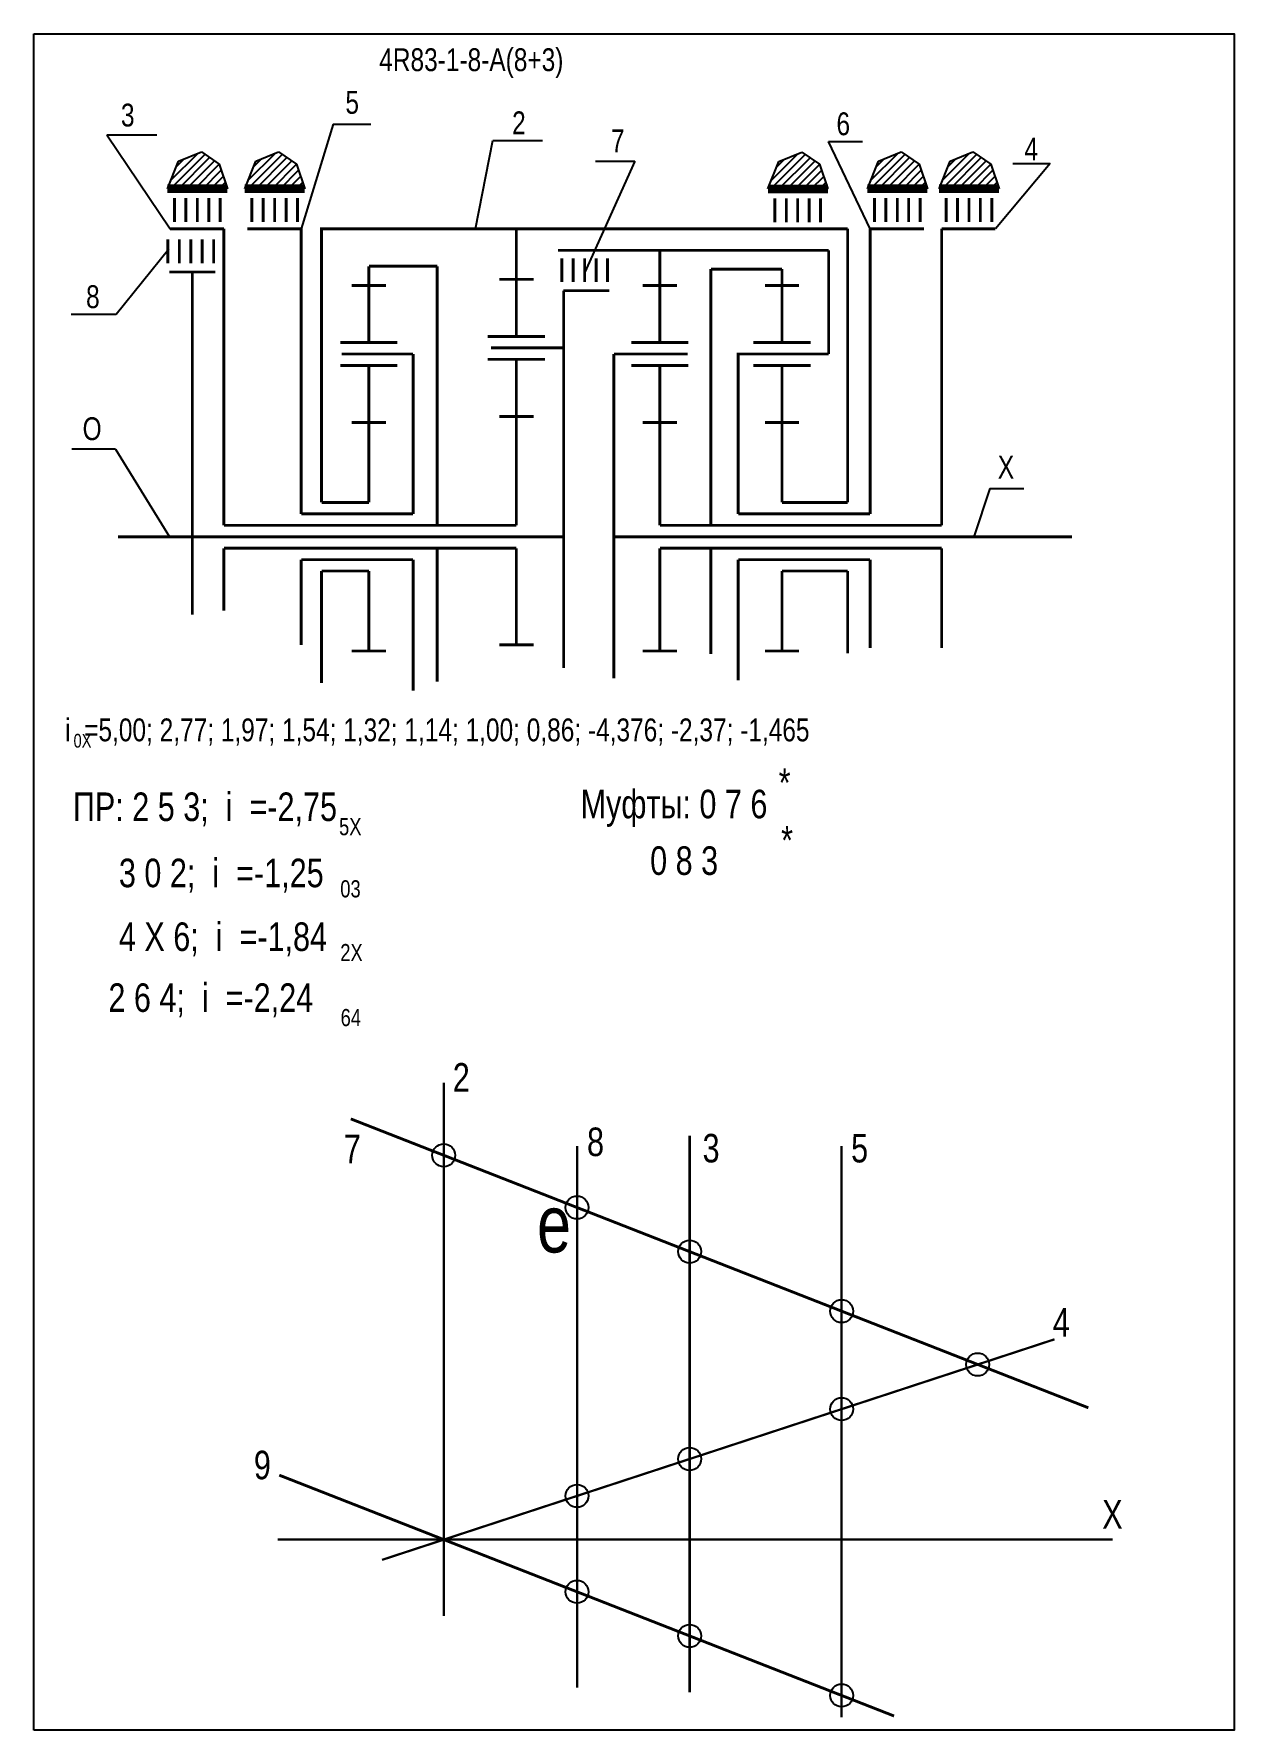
# Model space of a CAD drawing. Extents: x -352 to -142, y 153 to 450.
import ezdxf

# ---------------------------------------------------------------- set-up
doc = ezdxf.new("R2010")
doc.units = 0
doc.header["$LTSCALE"] = 15
doc.layers.get('0').update_dxf_attribs({"linetype": 'CONTINUOUS'})
doc.layers.add('DIM', color=92, linetype='CONTINUOUS')
doc.layers.add('MAIN', color=5, linetype='CONTINUOUS')
doc.styles.add('AMK', font='amk.shx', dxfattribs={"width": 0.8})

msp = doc.modelspace()

# ---------------------------------------------------------------- hatches: boundary and pattern name
at = {"layer": 'DIM'}
h = msp.add_hatch(dxfattribs=at)
h.set_pattern_fill('_USER', color=0, angle=45, style=0, pattern_type=0)
h.set_pattern_definition([(45, (-76.8346, -2.9375), (-0.7071068, 0.7071068), [])])
h.paths.add_polyline_path([(-327.13, 427.58), (-329.07, 422.76), (-318.58, 422.76), (-320.03, 427.08), (-323.14, 429.2)])
h = msp.add_hatch(dxfattribs=at)
h.set_pattern_fill('_USER', color=0, angle=45, style=0, pattern_type=0)
h.set_pattern_definition([(45, (-63.3025, -2.9375), (-0.7071068, 0.7071068), [])])
h.paths.add_polyline_path([(-313.6, 427.58), (-315.54, 422.76), (-305.05, 422.76), (-306.49, 427.08), (-309.61, 429.2)])
h = msp.add_hatch(dxfattribs=at)
h.set_pattern_fill('_USER', color=0, angle=45, style=0, pattern_type=0)
h.set_pattern_definition([(45, (28.2291, -2.9699), (-0.7071068, 0.7071068), [])])
h.paths.add_polyline_path([(-222.07, 427.55), (-224.01, 422.73), (-213.51, 422.73), (-214.96, 427.05), (-218.08, 429.17)])
h = msp.add_hatch(dxfattribs=at)
h.set_pattern_fill('_USER', color=0, angle=45, style=0, pattern_type=0)
h.set_pattern_definition([(45, (45.652, -2.9375), (-0.7071068, 0.7071068), [])])
h.paths.add_polyline_path([(-204.64, 427.58), (-206.59, 422.76), (-196.09, 422.76), (-197.54, 427.08), (-200.66, 429.2)])
h = msp.add_hatch(dxfattribs=at)
h.set_pattern_fill('_USER', color=0, angle=45, style=0, pattern_type=0)
h.set_pattern_definition([(45, (58.1832, -2.9375), (-0.7071068, 0.7071068), [])])
h.paths.add_polyline_path([(-192.11, 427.58), (-194.06, 422.76), (-183.56, 422.76), (-185.01, 427.08), (-188.12, 429.2)])

# ---------------------------------------------------------------- linework, layer by layer
at = {"const_width": 0.4}
for points in [[(-280.72, 266.24), (-280.72, 172.82)], [(-257.4, 255.14), (-257.4, 160.27)], [(-211.1, 255.14), (-211.1, 155.11)], [(-291.52, 182.67), (-173.85, 221.29)]]:
    msp.add_lwpolyline(points, dxfattribs=at)
at = {"layer": 'DIM', "color": 0}
for p, q in [((-300.05, 434.04), (-305.66, 415.74)), ((-300.05, 434.04), (-293.48, 434.04)), ((-339.65, 432.21), (-330.92, 432.21)), ((-339.65, 432.21), (-328.61, 415.74)), ((-275.18, 415.74), (-272.16, 431.19)), ((-272.16, 431.19), (-263.42, 431.19)), ((-213.38, 431.02), (-207.47, 431.02)), ((-206.12, 415.74), (-213.38, 431.02)), ((-327.13, 427.58), (-323.14, 429.2)), ((-323.14, 429.2), (-320.03, 427.08)), ((-313.6, 427.58), (-309.61, 429.2)), ((-309.61, 429.2), (-306.49, 427.08)), ((-222.07, 427.55), (-218.08, 429.17)), ((-218.08, 429.17), (-214.96, 427.05)), ((-204.64, 427.58), (-200.66, 429.2)), ((-200.66, 429.2), (-197.54, 427.08)), ((-192.11, 427.58), (-188.12, 429.2)), ((-188.12, 429.2), (-185.01, 427.08)), ((-329.07, 422.76), (-327.13, 427.58)), ((-320.03, 427.08), (-318.58, 422.76)), ((-315.54, 422.76), (-313.6, 427.58)), ((-306.49, 427.08), (-305.05, 422.76)), ((-247.28, 427.57), (-256.06, 408.13)), ((-254.15, 427.57), (-247.28, 427.57)), ((-224.01, 422.73), (-222.07, 427.55)), ((-214.96, 427.05), (-213.51, 422.73)), ((-206.59, 422.76), (-204.64, 427.58)), ((-197.54, 427.08), (-196.09, 422.76)), ((-194.06, 422.76), (-192.11, 427.58)), ((-185.01, 427.08), (-183.56, 422.76)), ((-174.6, 427.15), (-184.18, 415.74)), ((-181.16, 427.15), (-174.6, 427.15)), ((-327.82, 422.57), (-320.91, 422.57)), ((-314.29, 422.57), (-307.38, 422.57)), ((-222.76, 422.54), (-215.84, 422.54)), ((-205.34, 422.57), (-198.42, 422.57)), ((-192.8, 422.57), (-185.89, 422.57)), ((-338.04, 400.77), (-328.8, 412.23)), ((-345.93, 400.77), (-338.04, 400.77)), ((-338.18, 377.13), (-345.78, 377.13)), ((-338.18, 377.13), (-328.72, 361.82)), ((-185.15, 370.28), (-187.97, 361.82)), ((-185.15, 370.28), (-179.24, 370.28))]:
    msp.add_line(p, q, dxfattribs=at)
for points, const_width in [([(-319.2, 415.74), (-319.2, 363.82)], 0.5), ([(-305.66, 415.74), (-305.66, 365.82)], 0.5), ([(-302.11, 367.82), (-302.11, 415.74), (-210.05, 415.74)], 0.5), ([(-210.05, 415.74), (-210.05, 367.82)], 0.5), ([(-206.12, 415.74), (-206.12, 365.82)], 0.5), ([(-193.59, 415.74), (-193.59, 363.82)], 0.5), ([(-242.91, 411.96), (-260.71, 411.96)], 0.5), ([(-242.91, 408.68), (-242.91, 411.96), (-213.38, 411.96)], 0.5), ([(-213.38, 393.82), (-213.38, 411.96)], 0.5), ([(-328.74, 408.19), (-320.67, 408.19)], 0.5), ([(-324.71, 408.19), (-324.71, 348.2)], 0.5), ([(-293.83, 405.82), (-293.83, 409.2)], 0.5), ([(-293.83, 409.2), (-281.87, 409.2)], 0.5), ([(-281.87, 409.2), (-281.87, 363.82)], 0.5), ([(-221.53, 408.68), (-233.97, 408.68)], 0.5), ([(-233.97, 408.68), (-233.97, 363.82)], 0.5), ([(-259.81, 404.91), (-251.73, 404.91)], 0.5), ([(-259.74, 394.89), (-259.74, 404.91)], 0.5), ([(-259.74, 394.89), (-259.74, 338.81)], 0.5), ([(-298.08, 393.82), (-298.58, 393.82)], 0.5), ([(-286.08, 393.82), (-286.08, 365.82)], 0.5), ([(-250.95, 393.82), (-250.95, 337.03)], 0.5), ([(-226.47, 393.82), (-229.2, 393.82), (-229.2, 365.82)], 0.5), ([(-319.2, 369.45), (-319.2, 367.99)], 0.5), ([(-305.66, 365.82), (-286.08, 365.82)], 0.5), ([(-229.2, 365.82), (-206.12, 365.82)], 0.5), ([(-221.53, 367.82), (-210.05, 367.82)], 0.5), ([(-319.2, 363.82), (-281.87, 363.82)], 0.5), ([(-305.66, 363.82), (-293.83, 363.82)], 0.5), ([(-281.87, 363.82), (-268.01, 363.82)], 0.5), ([(-242.91, 363.82), (-193.59, 363.82)], 0.5), ([(-337.7, 361.82), (-259.74, 361.82)], 0.5), ([(-319.2, 359.82), (-281.87, 359.82)], 0.5), ([(-319.2, 359.82), (-319.2, 348.85)], 0.5), ([(-305.66, 359.82), (-293.83, 359.82)], 0.5), ([(-281.87, 359.82), (-281.87, 336.46)], 0.5), ([(-281.87, 359.82), (-268.01, 359.82)], 0.5), ([(-250.95, 361.82), (-212.3, 361.82)], 0.5), ([(-242.91, 359.82), (-193.59, 359.82)], 0.5), ([(-233.97, 359.82), (-233.97, 341.31)], 0.5), ([(-223.26, 361.82), (-170.79, 361.82)], 0.5), ([(-193.59, 359.82), (-193.59, 342.32)], 0.5), ([(-305.66, 357.82), (-286.08, 357.82)], 0.5), ([(-305.66, 357.82), (-305.66, 342.87)], 0.5), ([(-286.08, 357.82), (-286.08, 334.89)], 0.5), ([(-229.2, 357.82), (-229.2, 336.67)], 0.5), ([(-229.2, 357.82), (-206.12, 357.82)], 0.5), ([(-206.12, 357.82), (-206.12, 342.32)], 0.5), ([(-302.11, 355.82), (-302.11, 336.23)], 0.5), ([(-221.53, 355.82), (-210.05, 355.82)], 0.5), ([(-210.05, 355.82), (-210.05, 341.41)], 0.5), ([(-167.93, 209.3), (-296.99, 259.89)], 0.5), ([(-237.7, 256.94), (-237.7, 159.48)], 0.5), ([(-201.92, 155.33), (-309.5, 197.5)], 0.5), ([(-309.78, 186.22), (-163.68, 186.22)], 0.4)]:
    msp.add_lwpolyline(points, dxfattribs=dict(at, const_width=const_width))
for points in [[(-302.11, 367.82, 0.5, 0.5, 0), (-293.83, 367.82, 0.5, 0.5, 0)], [(-302.11, 355.82, 0.5, 0.5, 0), (-293.83, 355.82, 0.5, 0.5, 0)]]:
    msp.add_lwpolyline(points, format="xyseb", dxfattribs=at)
for centre in [(-280.72, 253.51), (-257.4, 244.37), (-237.7, 236.65), (-211.1, 226.22), (-187.29, 216.88), (-211.1, 209.07), (-237.7, 200.34), (-257.4, 193.87), (-257.4, 177.08), (-237.7, 169.36), (-211.1, 158.93)]:
    msp.add_circle(centre, 2, dxfattribs=at)
at = {"layer": 'MAIN'}
for points in [[(-352.43, 152.87), (-352.43, 449.87)], [(-352.43, 449.87), (-142.43, 449.87), (-142.43, 152.87), (-352.43, 152.87)]]:
    msp.add_lwpolyline(points, dxfattribs=at)
at = {"layer": 'MAIN', "color": 0}
for points, const_width in [([(-329.07, 422.76), (-318.58, 422.76)], 1.5), ([(-315.54, 422.76), (-305.05, 422.76)], 1.5), ([(-224.01, 422.73), (-213.51, 422.73)], 1.5), ([(-206.59, 422.76), (-196.09, 422.76)], 1.5), ([(-194.06, 422.76), (-183.56, 422.76)], 1.5), ([(-319.84, 421.11), (-319.84, 416.91)], 0.5), ([(-306.31, 421.11), (-306.31, 416.91)], 0.5), ([(-214.78, 421.08), (-214.78, 416.88)], 0.5), ([(-197.36, 421.11), (-197.36, 416.91)], 0.5), ([(-184.82, 421.11), (-184.82, 416.91)], 0.5), ([(-328.61, 415.74), (-319.2, 415.74)], 0.5), ([(-315.08, 415.74), (-305.66, 415.74)], 0.5), ([(-268.01, 406.89), (-268.01, 415.74)], 0.5), ([(-206.12, 415.74), (-196.71, 415.74)], 0.5), ([(-193.59, 415.74), (-184.18, 415.74)], 0.5), ([(-320.99, 413.88), (-320.99, 409.68)], 0.5), ([(-252.06, 410.6), (-252.06, 406.4)], 0.5), ([(-268.01, 406.89), (-271.01, 406.89)], 0.5), ([(-268.01, 396.89), (-268.01, 406.89)], 0.5), ([(-268.01, 406.89), (-265.01, 406.89)], 0.5), ([(-242.91, 405.82), (-242.91, 408.68)], 0.5), ([(-221.53, 395.82), (-221.53, 408.68)], 0.5), ([(-293.83, 405.82), (-296.83, 405.82)], 0.5), ([(-293.83, 395.82), (-293.83, 405.82)], 0.5), ([(-293.83, 405.82), (-290.83, 405.82)], 0.5), ([(-242.91, 405.82), (-245.91, 405.82)], 0.5), ([(-242.91, 395.82), (-242.91, 405.82)], 0.5), ([(-242.91, 405.82), (-239.91, 405.82)], 0.5), ([(-221.53, 405.82), (-224.53, 405.82)], 0.5), ([(-221.53, 405.82), (-218.53, 405.82)], 0.5), ([(-259.74, 394.89), (-272.47, 394.89)], 0.5), ([(-293.83, 391.82), (-298.83, 391.82)], 0.5), ([(-286.08, 393.82), (-298.32, 393.82)], 0.5), ([(-293.83, 381.82), (-293.83, 391.82), (-288.83, 391.82)], 0.5), ([(-268.01, 392.89), (-273.01, 392.89)], 0.5), ([(-268.01, 382.89), (-268.01, 392.89), (-263.01, 392.89)], 0.5), ([(-238.02, 393.82), (-250.95, 393.82)], 0.5), ([(-242.91, 391.82), (-247.91, 391.82)], 0.5), ([(-242.91, 381.82), (-242.91, 391.82), (-237.91, 391.82)], 0.5), ([(-221.53, 391.82), (-226.53, 391.82)], 0.5), ([(-213.38, 393.82), (-226.47, 393.82)], 0.5), ([(-221.53, 381.82), (-221.53, 391.82), (-216.53, 391.82)], 0.5), ([(-268.01, 382.89), (-271.01, 382.89)], 0.5), ([(-268.01, 363.82), (-268.01, 382.89)], 0.5), ([(-268.01, 382.89), (-265.01, 382.89)], 0.5), ([(-293.83, 381.82), (-296.83, 381.82)], 0.5), ([(-293.83, 367.82), (-293.83, 381.82)], 0.5), ([(-293.83, 381.82), (-290.83, 381.82)], 0.5), ([(-242.91, 381.82), (-245.91, 381.82)], 0.5), ([(-242.91, 363.82), (-242.91, 381.82)], 0.5), ([(-242.91, 381.82), (-239.91, 381.82)], 0.5), ([(-221.53, 381.82), (-224.53, 381.82)], 0.5), ([(-221.53, 367.82), (-221.53, 381.82)], 0.5), ([(-221.53, 381.82), (-218.53, 381.82)], 0.5), ([(-268.01, 359.82), (-268.01, 342.89)], 0.5), ([(-242.91, 359.82), (-242.91, 341.82)], 0.5), ([(-293.83, 355.82), (-293.83, 341.82)], 0.5), ([(-221.53, 355.82), (-221.53, 341.82)], 0.5), ([(-293.83, 341.82), (-296.83, 341.82)], 0.5), ([(-293.83, 341.82), (-290.83, 341.82)], 0.5), ([(-268.01, 342.89), (-271.01, 342.89)], 0.5), ([(-268.01, 342.89), (-265.01, 342.89)], 0.5), ([(-242.91, 341.82), (-245.91, 341.82)], 0.5), ([(-242.91, 341.82), (-239.91, 341.82)], 0.5), ([(-221.53, 341.82), (-224.53, 341.82)], 0.5), ([(-221.53, 341.82), (-218.53, 341.82)], 0.5)]:
    msp.add_lwpolyline(points, dxfattribs=dict(at, const_width=const_width))
for points in [[(-327.84, 421.11, 0.5, 0.5, 0), (-327.84, 416.91, 0.5, 0.5, 0)], [(-325.84, 421.11, 0.5, 0.5, 0), (-325.84, 416.91, 0.5, 0.5, 0)], [(-323.84, 421.11, 0.5, 0.5, 0), (-323.84, 416.91, 0.5, 0.5, 0)], [(-321.84, 421.11, 0.5, 0.5, 0), (-321.84, 416.91, 0.5, 0.5, 0)], [(-314.31, 421.11, 0.5, 0.5, 0), (-314.31, 416.91, 0.5, 0.5, 0)], [(-312.31, 421.11, 0.5, 0.5, 0), (-312.31, 416.91, 0.5, 0.5, 0)], [(-310.31, 421.11, 0.5, 0.5, 0), (-310.31, 416.91, 0.5, 0.5, 0)], [(-308.31, 421.11, 0.5, 0.5, 0), (-308.31, 416.91, 0.5, 0.5, 0)], [(-222.78, 421.08, 0.5, 0.5, 0), (-222.78, 416.88, 0.5, 0.5, 0)], [(-220.78, 421.08, 0.5, 0.5, 0), (-220.78, 416.88, 0.5, 0.5, 0)], [(-218.78, 421.08, 0.5, 0.5, 0), (-218.78, 416.88, 0.5, 0.5, 0)], [(-216.78, 421.08, 0.5, 0.5, 0), (-216.78, 416.88, 0.5, 0.5, 0)], [(-205.36, 421.11, 0.5, 0.5, 0), (-205.36, 416.91, 0.5, 0.5, 0)], [(-203.36, 421.11, 0.5, 0.5, 0), (-203.36, 416.91, 0.5, 0.5, 0)], [(-201.36, 421.11, 0.5, 0.5, 0), (-201.36, 416.91, 0.5, 0.5, 0)], [(-199.36, 421.11, 0.5, 0.5, 0), (-199.36, 416.91, 0.5, 0.5, 0)], [(-192.82, 421.11, 0.5, 0.5, 0), (-192.82, 416.91, 0.5, 0.5, 0)], [(-190.82, 421.11, 0.5, 0.5, 0), (-190.82, 416.91, 0.5, 0.5, 0)], [(-188.82, 421.11, 0.5, 0.5, 0), (-188.82, 416.91, 0.5, 0.5, 0)], [(-186.82, 421.11, 0.5, 0.5, 0), (-186.82, 416.91, 0.5, 0.5, 0)], [(-328.99, 413.88, 0.5, 0.5, 0), (-328.99, 409.68, 0.5, 0.5, 0)], [(-326.99, 413.88, 0.5, 0.5, 0), (-326.99, 409.68, 0.5, 0.5, 0)], [(-324.99, 413.88, 0.5, 0.5, 0), (-324.99, 409.68, 0.5, 0.5, 0)], [(-322.99, 413.88, 0.5, 0.5, 0), (-322.99, 409.68, 0.5, 0.5, 0)], [(-260.06, 410.6, 0.5, 0.5, 0), (-260.06, 406.4, 0.5, 0.5, 0)], [(-258.06, 410.6, 0.5, 0.5, 0), (-258.06, 406.4, 0.5, 0.5, 0)], [(-256.06, 410.6, 0.5, 0.5, 0), (-256.06, 406.4, 0.5, 0.5, 0)], [(-254.06, 410.6, 0.5, 0.5, 0), (-254.06, 406.4, 0.5, 0.5, 0)], [(-288.83, 395.82, 0.5, 0.5, 0), (-298.83, 395.82, 0.5, 0.5, 0)], [(-263.01, 396.89, 0.5, 0.5, 0), (-273.01, 396.89, 0.5, 0.5, 0)], [(-237.91, 395.82, 0.5, 0.5, 0), (-247.91, 395.82, 0.5, 0.5, 0)], [(-216.53, 395.82, 0.5, 0.5, 0), (-226.53, 395.82, 0.5, 0.5, 0)]]:
    msp.add_lwpolyline(points, format="xyseb", dxfattribs=at)

# ---------------------------------------------------------------- texts
at = {"layer": 'DIM', "color": 0, "style": 'AMK', "width": 0.8}
for s, height, p in [('4R83-1-8-A(8+3)', 4, (-292.01, 443.35)), ('5', 4, (-297.93, 435.88)), ('3', 4, (-337.21, 433.66)), ('2', 4, (-268.76, 432.3)), ('6', 4, (-212, 432.13)), ('7', 4, (-251.47, 429.14)), ('4', 4, (-179.1, 427.72)), ('8', 4, (-343.31, 401.86)), ('O', 4, (-343.92, 378.74)), ('X', 4, (-183.77, 372.01)), ('i  =5,00; 2,77; 1,97; 1,54; 1,32; 1,14; 1,00; 0,86; -4,376; -2,37; -1,465', 4, (-346.97, 326)), ('0X', 2.4, (-345.5, 324.9)), ('*', 5, (-222.12, 316.25)), (' ПР: 2 5 3;  i  =-2,75', 5, (-347.1, 312.04)), ('Муфты: 0 7 6', 5, (-256.78, 312.52)), ('5X', 3, (-299.04, 309.56)), ('*', 5, (-221.69, 306.18)), ('       0 8 3', 5, (-255.01, 302.61)), ('    3 0 2;  i  =-1,25', 5, (-343.51, 300.45)), ('03', 3, (-298.83, 298.67)), ('    4 X 6;  i  =-1,84', 5, (-343.51, 289.29)), ('2X', 3, (-298.83, 287.51)), ('     2 6 4;  i  =-2,24', 5, (-346.83, 278.62)), ('64', 3, (-298.77, 276.13)), ('2', 5, (-279.14, 264.66)), ('8', 5, (-255.65, 253.37)), ('7', 5, (-298.21, 252.12)), ('3', 5, (-235.43, 252.26)), ('5', 5, (-209.44, 252.26)), ('e', 10, (-264.4, 236.5)), ('4', 5, (-174.15, 221.76)), ('9', 5, (-313.95, 196.78)), ('X', 5, (-165.5, 188.14))]:
    msp.add_text(s, height=height, dxfattribs=at).set_placement(p)

doc.saveas('drawing.dxf')
